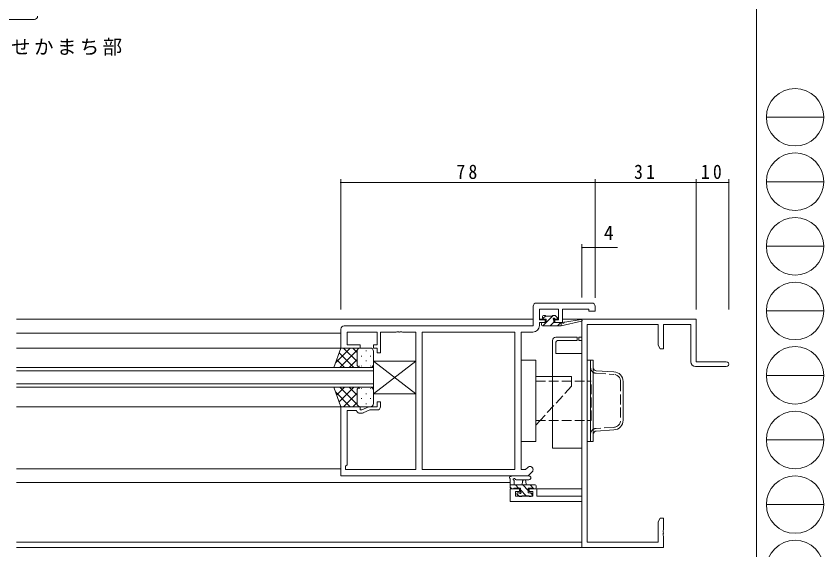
# Model space of a CAD drawing. Units: millimetres on the paper. Extents: x -397 to 397, y -282 to 282.
# Drawn here: x 148.9 to 396.7, y -191.4 to -27.7 of the extents above; entities that cross this region are included whole.
import ezdxf
from ezdxf.enums import TextEntityAlignment as Align

# ---------------------------------------------------------------- set-up
doc = ezdxf.new("R2010")
doc.units = ezdxf.units.MM
doc.linetypes.add('USER4', pattern=[4, 3, -1])
for name, color, linetype, lineweight in [('0-1_YKK_ZWAK', 7, 'Continuous', 18), ('0-3_YKK_11', 7, 'Continuous', 18), ('0-4_YKK_12', 2, 'Continuous', 18), ('0-5_YKK_13', 4, 'Continuous', 18), ('0-6_YKK_D', 6, 'Continuous', 18)]:
    doc.layers.add(name, color=color, linetype=linetype, lineweight=lineweight)
doc.layers.add('0-2_USER1', color=7, linetype='Continuous')
doc.styles.add('ＭＳ ゴシック', font='')
doc.styles.get('ＭＳ ゴシック').set_extended_font_data('MS Gothic')

msp = doc.modelspace()

# ---------------------------------------------------------------- linework, layer by layer
at = {"layer": '0-1_YKK_ZWAK'}
for p, q in [((376.092, 279.312), (376.092, -245.688)), ((379.068, -58.704), (396.708, -58.704)), ((379.068, -78.5), (396.708, -78.5)), ((379.068, -98.296), (396.708, -98.296)), ((379.068, -118.092), (396.708, -118.092)), ((379.068, -137.888), (396.708, -137.888)), ((379.068, -157.684), (396.708, -157.684)), ((379.068, -177.48), (396.708, -177.48))]:
    msp.add_line(p, q, dxfattribs=at)
for centre in [(387.888, -58.704), (387.888, -78.5), (387.888, -98.296), (387.888, -118.092), (387.888, -137.888), (387.888, -157.684), (387.888, -177.48), (387.888, -197.276)]:
    msp.add_circle(centre, 8.82, dxfattribs=at)
at = {"layer": '0-3_YKK_11'}
for p, q in [((137.516, -28.721), (154.516, -28.721)), ((325.516, -115.688), (308.516, -115.688)), ((307.516, -116.688), (307.516, -122.688)), ((309.446, -117.618), (315.316, -117.618)), ((309.446, -120.888), (309.446, -117.618)), ((315.316, -117.618), (315.316, -120.888)), ((316.516, -117.618), (324.586, -117.618)), ((316.516, -121.688), (316.516, -117.618)), ((324.586, -117.618), (324.586, -118.188)), ((324.586, -118.188), (326.516, -118.188)), ((326.516, -118.188), (326.516, -116.688)), ((311.216, -120.888), (309.446, -120.888)), ((311.216, -121.688), (311.216, -120.888)), ((314.216, -120.888), (314.216, -121.688)), ((315.316, -120.888), (314.216, -120.888)), ((322.516, -120.688), (322.516, -126.188)), ((357.516, -120.688), (322.516, -120.688)), ((357.516, -133.688), (357.516, -120.688)), ((248.516, -123.688), (248.516, -129.488)), ((307.516, -122.688), (249.516, -122.688)), ((309.446, -121.688), (311.216, -121.688)), ((309.446, -122.618), (309.446, -121.688)), ((314.216, -121.688), (316.516, -121.688)), ((324.146, -122.318), (345.886, -122.318)), ((324.146, -189.058), (324.146, -122.318)), ((345.886, -122.318), (345.886, -128.596)), ((347.516, -122.318), (355.886, -122.318)), ((347.516, -129.688), (347.516, -122.318)), ((355.886, -122.318), (355.886, -133.688)), ((250.446, -124.618), (259.716, -124.618)), ((250.446, -128.488), (250.446, -124.618)), ((259.716, -124.618), (259.716, -128.488)), ((260.716, -124.618), (265.557, -124.618)), ((260.716, -130.988), (260.716, -124.618)), ((265.557, -124.618), (265.741, -124.498)), ((265.741, -124.498), (266.291, -124.498)), ((266.291, -124.498), (266.474, -124.618)), ((266.474, -124.618), (266.557, -124.618)), ((266.557, -124.618), (266.741, -124.498)), ((266.741, -124.498), (267.291, -124.498)), ((267.291, -124.498), (267.474, -124.618)), ((267.474, -124.618), (271.516, -124.618)), ((271.516, -124.618), (271.516, -166.758)), ((273.446, -124.618), (273.446, -166.758)), ((301.886, -124.618), (273.446, -124.618)), ((273.446, -124.618), (273.446, -166.758)), ((301.886, -166.758), (301.886, -124.618)), ((303.816, -124.618), (307.446, -124.618)), ((303.816, -166.758), (303.816, -124.618)), ((321.516, -126.188), (321.516, -127.188)), ((322.516, -126.188), (321.516, -126.188)), ((254.516, -128.488), (250.446, -128.488)), ((254.516, -129.488), (254.516, -128.488)), ((258.516, -128.488), (258.516, -129.488)), ((259.716, -128.488), (258.516, -128.488)), ((321.516, -127.188), (322.516, -127.188)), ((322.516, -127.188), (322.516, -174.958)), ((345.886, -128.596), (346.516, -129.688)), ((248.516, -129.488), (254.516, -129.488)), ((258.516, -129.488), (259.716, -129.488)), ((259.716, -129.488), (259.716, -130.988)), ((259.716, -130.988), (260.716, -130.988)), ((346.516, -129.688), (347.516, -129.688)), ((366.766, -133.688), (357.516, -133.688)), ((357.386, -135.188), (366.766, -135.188)), ((259.716, -145.988), (259.716, -147.488)), ((260.716, -145.988), (259.716, -145.988)), ((260.716, -147.488), (260.716, -145.988)), ((248.516, -147.488), (248.516, -168.688)), ((254.516, -147.488), (248.516, -147.488)), ((254.516, -148.488), (254.516, -147.488)), ((255.016, -148.488), (254.516, -148.488)), ((257.16, -147.488), (255.016, -148.488)), ((255.438, -149.394), (257.382, -148.488)), ((259.716, -147.488), (257.16, -147.488)), ((257.382, -148.488), (259.716, -148.488)), ((250.446, -148.688), (253.316, -148.688)), ((250.446, -165.258), (250.446, -148.688)), ((253.316, -148.688), (253.489, -148.988)), ((254.355, -149.488), (255.016, -149.488)), ((250.016, -165.688), (250.446, -165.258)), ((250.016, -166.758), (250.016, -165.688)), ((271.516, -166.758), (250.016, -166.758)), ((273.446, -166.758), (301.886, -166.758)), ((305.216, -166.758), (303.816, -166.758)), ((305.868, -166.106), (305.216, -166.758)), ((306.016, -168.688), (307.233, -167.47)), ((248.516, -168.688), (306.016, -168.688)), ((300.516, -172.688), (300.516, -176.588)), ((303.316, -172.688), (300.516, -172.688)), ((303.316, -173.488), (303.316, -172.688)), ((306.316, -172.688), (306.316, -173.488)), ((308.616, -172.688), (306.316, -172.688)), ((308.616, -174.958), (308.616, -172.688)), ((302.146, -173.488), (303.316, -173.488)), ((302.146, -174.958), (302.146, -173.488)), ((307.416, -174.958), (302.146, -174.958)), ((306.316, -173.488), (307.416, -173.488)), ((307.416, -173.488), (307.416, -174.958)), ((322.516, -174.958), (308.616, -174.958)), ((300.516, -176.588), (322.516, -176.588)), ((322.516, -176.588), (322.516, -190.688)), ((346.516, -181.688), (345.886, -182.779)), ((345.886, -182.779), (345.886, -189.058)), ((347.516, -181.688), (346.516, -181.688)), ((347.516, -185.229), (347.516, -181.688)), ((347.396, -185.413), (347.516, -185.229)), ((347.396, -185.963), (347.396, -185.413)), ((347.516, -186.146), (347.396, -185.963)), ((347.396, -186.413), (347.516, -186.229)), ((347.396, -186.963), (347.396, -186.413)), ((347.516, -187.146), (347.396, -186.963)), ((347.516, -186.229), (347.516, -186.146)), ((347.516, -190.688), (347.516, -187.146)), ((322.516, -190.688), (347.516, -190.688)), ((345.886, -189.058), (324.146, -189.058))]:
    msp.add_line(p, q, dxfattribs=at)
for centre, radius, start, end in [((154.516, -27.721), 1, 270.00001, 359.99999), ((308.516, -116.688), 1, 90.00001, 179.99999), ((325.516, -116.688), 1, 0.00001, 89.99999), ((249.516, -123.688), 1, 90.00001, 179.99999), ((307.446, -122.618), 2, 270.00001, 359.99999), ((357.386, -133.688), 1.5, 180.00001, 269.99999), ((366.766, -134.438), 0.75, 269.99999, 90.00001), ((259.716, -147.488), 1, 270.00001, 359.99999), ((254.355, -148.488), 1, 209.99998, 270), ((255.016, -148.488), 1, 269.99999, 294.99997), ((306.551, -166.788), 0.965, 314.99999, 135.00001)]:
    msp.add_arc(centre, radius, start, end, dxfattribs=at)
at = {"layer": '0-4_YKK_12'}
for p, q in [((307.516, -120.688), (149.016, -120.688)), ((311.516, -120.688), (309.463, -120.688)), ((315.298, -120.688), (313.686, -120.688)), ((322.516, -120.688), (316.516, -120.688)), ((322.516, -190.688), (322.516, -120.688)), ((248.516, -124.888), (149.016, -124.888)), ((149.016, -129.488), (248.516, -129.488)), ((149.016, -135.488), (258.516, -135.488)), ((258.516, -135.488), (258.516, -141.488)), ((258.516, -136.488), (149.016, -136.488)), ((149.016, -140.488), (258.516, -140.488)), ((258.516, -141.488), (149.016, -141.488)), ((149.016, -147.488), (248.516, -147.488)), ((248.516, -166.488), (149.016, -166.488)), ((300.516, -170.688), (149.016, -170.688)), ((308.116, -172.688), (322.516, -172.688)), ((322.516, -189.058), (149.016, -189.058)), ((322.516, -190.688), (149.016, -190.688))]:
    msp.add_line(p, q, dxfattribs=at)
at = {"layer": '0-5_YKK_13'}
for p, q in [((310.416, -120.288), (310.416, -119.788)), ((310.478, -120.47), (311.378, -119.57)), ((310.716, -119.488), (311.216, -119.488)), ((311.516, -120.588), (310.716, -120.588)), ((311.416, -119.688), (313.416, -119.688)), ((311.516, -121.677), (313.705, -119.488)), ((311.516, -121.688), (311.516, -120.588)), ((313.616, -119.488), (314.216, -119.488)), ((313.916, -121.049), (313.916, -121.688)), ((314.716, -120.588), (314.377, -120.588)), ((314.428, -119.576), (314.928, -120.076)), ((316.114, -122.688), (322.379, -121.28)), ((317.226, -121.507), (322.266, -120.692)), ((310.116, -122.388), (310.116, -121.988)), ((310.416, -121.688), (311.516, -121.688)), ((310.416, -122.688), (316.114, -122.688)), ((310.505, -122.688), (311.505, -121.688)), ((312.75, -122.688), (313.916, -121.522)), ((313.916, -121.688), (316.114, -121.688)), ((314.995, -122.688), (315.995, -121.688)), ((316.114, -121.688), (316.201, -121.674)), ((316.114, -122.688), (316.114, -121.688)), ((314.516, -126.187), (321.016, -126.187)), ((321.016, -126.187), (321.016, -127.187)), ((313.516, -160.187), (313.516, -127.187)), ((314.516, -127.687), (314.516, -131.187)), ((321.016, -127.187), (315.016, -127.187)), ((246.373, -135.488), (248.516, -129.488)), ((251.424, -129.488), (246.9, -134.012)), ((252.53, -135.488), (247.993, -130.951)), ((253.566, -130.175), (248.253, -135.488)), ((248.596, -129.488), (248.471, -129.613)), ((248.516, -129.488), (254.516, -129.488)), ((253.516, -133.645), (249.358, -129.488)), ((253.516, -130.816), (252.187, -129.488)), ((253.516, -134.488), (253.516, -130.488)), ((253.516, -130.488), (253.516, -134.488)), ((254.253, -129.488), (254.202, -129.538)), ((254.516, -129.488), (257.516, -129.488)), ((256.265, -130.491), (256.265, -130.291)), ((258.516, -134.488), (258.516, -130.488)), ((314.516, -131.187), (322.516, -131.187)), ((249.702, -135.488), (247.249, -133.035)), ((253.516, -133.053), (251.081, -135.488)), ((254.85, -132.106), (254.85, -131.906)), ((256.265, -133.521), (256.265, -133.321)), ((257.68, -132.106), (257.68, -131.906)), ((271.516, -133.488), (258.516, -133.488)), ((258.516, -143.488), (271.516, -133.488)), ((258.516, -133.488), (258.516, -143.488)), ((271.516, -143.488), (258.516, -133.488)), ((271.516, -133.488), (271.516, -143.488)), ((303.816, -133.187), (308.316, -133.187)), ((303.816, -133.187), (303.816, -158.187)), ((308.316, -133.187), (308.316, -158.187)), ((324.146, -133.187), (324.146, -158.187)), ((325.146, -133.187), (325.946, -133.187)), ((325.146, -158.187), (325.146, -133.187)), ((325.946, -158.187), (325.946, -133.187)), ((246.373, -135.488), (254.516, -135.488)), ((254.327, -135.07), (254.31, -135.088)), ((254.516, -135.488), (257.516, -135.488)), ((254.85, -135.088), (254.85, -134.936)), ((257.68, -135.074), (257.68, -134.936)), ((319.316, -138.188), (308.316, -138.188)), ((319.316, -139.687), (319.316, -138.188)), ((326.887, -136.442), (332.324, -136.766)), ((335.146, -139.76), (335.146, -151.614)), ((246.373, -141.488), (254.516, -141.488)), ((246.373, -141.488), (248.516, -147.488)), ((251.424, -147.488), (246.9, -142.963)), ((249.702, -141.488), (247.249, -143.941)), ((252.53, -141.488), (247.993, -146.025)), ((253.566, -146.801), (248.253, -141.488)), ((253.516, -143.331), (249.358, -147.488)), ((253.516, -143.922), (251.081, -141.488)), ((253.516, -142.488), (253.516, -146.488)), ((253.516, -146.488), (253.516, -142.888)), ((254.327, -141.906), (254.31, -141.888)), ((254.516, -141.488), (257.516, -141.488)), ((254.85, -141.888), (254.85, -142.039)), ((256.265, -143.454), (256.265, -143.654)), ((257.68, -141.901), (257.68, -142.039)), ((258.516, -142.488), (258.516, -146.488)), ((271.516, -143.488), (258.516, -143.488)), ((253.516, -146.159), (252.187, -147.488)), ((254.85, -144.869), (254.85, -145.069)), ((257.68, -144.869), (257.68, -145.069)), ((248.596, -147.488), (248.471, -147.363)), ((248.516, -147.488), (254.516, -147.488)), ((254.253, -147.488), (254.202, -147.437)), ((254.516, -147.488), (257.516, -147.488)), ((256.265, -146.484), (256.265, -146.684)), ((309.691, -151.687), (308.316, -153.188)), ((332.324, -154.609), (326.887, -154.933)), ((303.816, -158.187), (308.316, -158.187)), ((324.146, -158.187), (325.146, -158.187)), ((325.146, -158.187), (325.946, -158.187)), ((300.514, -172.388), (300.514, -169.707)), ((306.242, -168.688), (301.08, -168.688)), ((301.714, -170.307), (301.714, -171.488)), ((306.242, -169.888), (302.281, -169.89)), ((304.214, -171.488), (304.316, -170.343)), ((305.414, -171.488), (305.312, -170.343)), ((300.514, -171.488), (308.114, -171.488)), ((300.514, -172.159), (301.043, -172.688)), ((301.414, -172.688), (300.814, -172.688)), ((303.614, -172.488), (301.614, -172.488)), ((302.088, -171.488), (303.088, -172.488)), ((303.614, -173.427), (303.614, -172.488)), ((303.614, -173.014), (305.388, -174.788)), ((304.333, -171.488), (306.014, -173.169)), ((306.014, -172.488), (306.014, -173.888)), ((307.314, -172.488), (306.014, -172.488)), ((306.578, -171.488), (307.778, -172.688)), ((308.114, -172.688), (307.514, -172.688)), ((308.414, -171.788), (308.414, -172.388)), ((302.515, -174.16), (303.343, -174.988)), ((303.102, -174.9), (302.602, -174.4)), ((302.814, -173.888), (303.153, -173.888)), ((303.914, -174.988), (303.314, -174.988)), ((306.214, -174.788), (304.114, -174.788)), ((306.014, -173.888), (306.914, -173.888)), ((306.914, -174.988), (306.414, -174.988)), ((306.733, -173.888), (307.214, -174.369)), ((307.214, -174.188), (307.214, -174.688))]:
    msp.add_line(p, q, dxfattribs=at)
at = {"layer": '0-5_YKK_13', "linetype": 'USER4'}
for p, q in [((326.839, -137.241), (332.277, -137.564)), ((308.316, -139.687), (325.316, -139.687)), ((319.316, -141.187), (309.691, -151.687)), ((319.316, -141.187), (319.316, -139.687)), ((325.316, -151.687), (325.316, -139.687)), ((334.346, -139.76), (334.346, -151.614)), ((308.316, -151.687), (325.316, -151.687)), ((332.277, -153.811), (326.839, -154.134))]:
    msp.add_line(p, q, dxfattribs=at)
at = {"layer": '0-5_YKK_13'}
for points in [[(322.516, -131.187), (322.516, -160.187), (313.516, -160.187)], [(324.146, -133.187), (325.146, -133.187), (325.146, -158.187)]]:
    msp.add_lwpolyline(points, dxfattribs=at)
for centre, radius, start, end in [((310.716, -119.788), 0.3, 90, 180), ((310.716, -120.288), 0.3, 180, 270), ((311.216, -119.688), 0.2, 0, 90), ((313.616, -119.688), 0.2, 90, 180), ((313.916, -120.588), 0.25, 33.05573, 236.94427), ((313.616, -121.049), 0.3, 0, 56.94427), ((314.377, -120.288), 0.3, 213.05573, 270), ((314.216, -119.788), 0.3, 45, 90), ((314.716, -120.288), 0.3, 270, 45), ((322.314, -120.988), 0.3, 282.65862, 99.19754), ((310.416, -121.988), 0.3, 90, 180), ((310.416, -122.388), 0.3, 180, 270), ((316.249, -121.97), 0.3, 39.19754, 99.19754), ((316.714, -121.591), 0.3, 219.19754, 339.19754), ((317.274, -121.804), 0.3, 99.19754, 159.19754), ((314.516, -127.187), 1, 90, 180), ((315.016, -127.687), 0.5, 90, 180), ((254.516, -130.488), 1, 90, 180), ((254.516, -130.488), 1, 90.0001, 180), ((257.516, -130.488), 1, 0, 90), ((254.516, -134.488), 1, 180, 270), ((257.516, -134.488), 1, 270, 0), ((326.946, -135.444), 1, 180, 266.59356), ((332.146, -139.76), 3, 0, 86.59356), ((254.516, -142.488), 1, 90, 180), ((257.516, -142.488), 1, 0, 90), ((254.516, -146.488), 1, 180, 270), ((254.516, -146.488), 1, 180, 269.9999), ((257.516, -146.488), 1, 270, 0), ((332.146, -151.614), 3, 273.40644, 0), ((326.946, -155.931), 1, 93.40644, 180), ((300.514, -169.188), 0.3, 79.47122, 240), ((300.214, -169.707), 0.3, 0, 60), ((300.624, -168.598), 0.3, 259.47122, 319.47122), ((301.08, -168.988), 0.3, 90, 139.47122), ((301.714, -169.788), 0.3, 19.18976, 240), ((301.414, -170.307), 0.3, 0, 60), ((302.281, -169.59), 0.3, 199.18976, 270.04023), ((304.814, -170.388), 0.5, 5.09207, 174.90793), ((306.242, -169.288), 0.6, 270.04023, 90.04023), ((300.814, -172.388), 0.3, 180, 270), ((301.414, -172.488), 0.2, 270, 0), ((303.914, -173.427), 0.3, 180, 236.94427), ((307.514, -172.488), 0.2, 180, 270), ((308.114, -171.788), 0.3, 0, 90), ((308.114, -172.388), 0.3, 270, 0), ((302.814, -174.188), 0.3, 90, 225), ((303.314, -174.688), 0.3, 225, 270), ((303.153, -174.188), 0.3, 33.05573, 90), ((303.614, -173.888), 0.25, 213.05573, 56.94427), ((303.914, -174.788), 0.2, 270, 0), ((306.414, -174.788), 0.2, 180, 270), ((306.914, -174.188), 0.3, 0, 90), ((306.914, -174.688), 0.3, 270, 0)]:
    msp.add_arc(centre, radius, start, end, dxfattribs=at)
at = {"layer": '0-5_YKK_13', "linetype": 'USER4'}
for centre, radius, start, end in [((326.946, -135.444), 1.8, 180, 266.59356), ((332.146, -139.76), 2.2, 0, 86.59356), ((332.146, -151.614), 2.2, 273.40644, 0), ((326.946, -155.931), 1.8, 93.40644, 180)]:
    msp.add_arc(centre, radius, start, end, dxfattribs=at)
at = {"layer": '0-6_YKK_D'}
for p, q in [((248.516, -117.688), (248.516, -77.688)), ((248.516, -78.688), (326.516, -78.688)), ((326.516, -114.052), (326.516, -77.688)), ((326.516, -114.052), (326.516, -77.688)), ((326.516, -78.688), (357.516, -78.688)), ((357.516, -117.688), (357.516, -77.688)), ((357.516, -117.688), (357.516, -77.688)), ((357.516, -78.688), (367.516, -78.688)), ((367.516, -117.688), (367.516, -77.688)), ((322.516, -114.025), (322.516, -97.688)), ((322.516, -98.688), (326.516, -98.688)), ((326.516, -114.052), (326.516, -97.688)), ((326.516, -98.688), (333.416, -98.688))]:
    msp.add_line(p, q, dxfattribs=at)
for centre, start, end in [((248.516, -78.688), 0, 180), ((248.516, -78.688), 180, 0), ((326.516, -78.688), 0, 180), ((326.516, -78.688), 0, 180), ((326.516, -78.688), 180, 0), ((326.516, -78.688), 180, 0), ((357.516, -78.688), 0, 180), ((357.516, -78.688), 0, 180), ((357.516, -78.688), 180, 0), ((357.516, -78.688), 180, 0), ((367.516, -78.688), 0, 180), ((367.516, -78.688), 180, 0), ((322.516, -98.688), 0, 180), ((322.516, -98.688), 180, 0), ((326.516, -98.688), 0, 180), ((326.516, -98.688), 180, 0)]:
    msp.add_arc(centre, 0.106, start, end, dxfattribs=at)

# ---------------------------------------------------------------- texts
at = {"layer": '0-2_USER1', "insert": (112.279, -39.832), "char_height": 4.399, "attachment_point": 7, "style": 'ＭＳ ゴシック'}
msp.add_mtext('\\T1.17;両開き突合せかまち部', dxfattribs=at)
at = {"layer": '0-6_YKK_D', "color": 7, "style": 'ＭＳ ゴシック'}
msp.add_text('4', height=4.399, dxfattribs=at).set_placement((329.216, -97.688), align=Align.BOTTOM_LEFT)
at = {"layer": '0-6_YKK_D', "color": 7, "char_height": 4.399, "attachment_point": 7, "style": 'ＭＳ ゴシック'}
for s, insert in [('\\T1.37;\\W0.9;78', (283.996, -77.688)), ('\\T1.37;\\W0.9;31', (338.496, -77.688)), ('\\T1.37;\\W0.9;10', (358.996, -77.688))]:
    msp.add_mtext(s, dxfattribs=dict(at, insert=insert))

doc.saveas('drawing.dxf')
